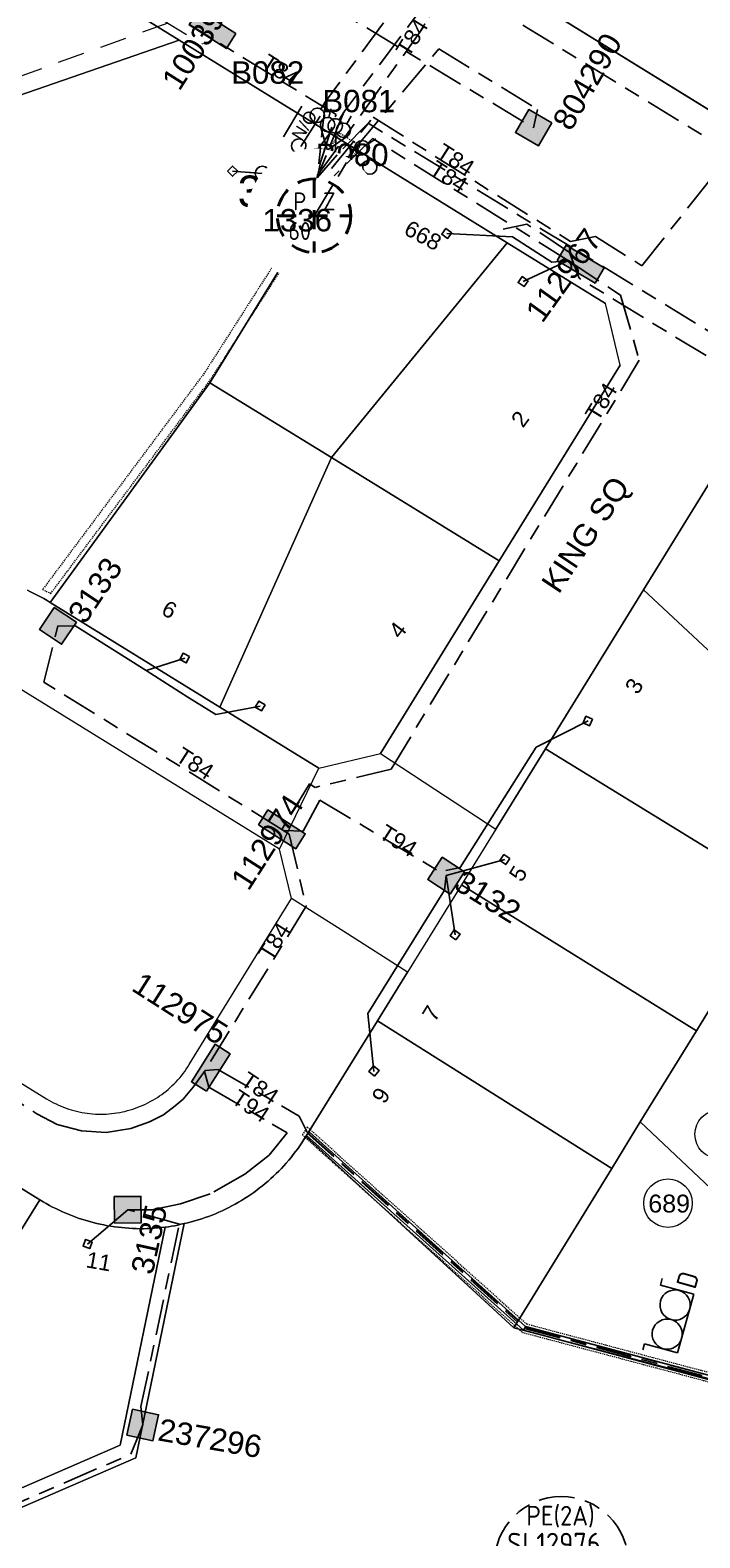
# Model space of a CAD drawing. Header units: metres. Extents: x 298351 to 299301, y 6265099 to 6266102.
# Drawn here: x 298603.5 to 298678.4, y 6265547.7 to 6265716.1 of the extents above; entities that cross this region are included whole.
import ezdxf
from ezdxf.enums import TextEntityAlignment as Align

# ---------------------------------------------------------------- set-up
doc = ezdxf.new("R2010")
doc.units = ezdxf.units.M
for name, pattern in [('Cable Exist UG', [8.2, 4, -1.2, 1.8, -1.2]), ('Dash', [5, 3, -2]), ('HIDDEN', [0.375, 0.25, -0.125]), ('HIDDEN2', [0.1875, 0.125, -0.0625]), ('IECLCHAINA', [8.2, 4, -1.2, 1.8, -1.2])]:
    doc.linetypes.add(name, pattern=pattern)
doc.layers.get('0').update_dxf_attribs({"color": 6})
for name, color, linetype, lineweight in [('Cadastre Developer_SP_EXT', 9, 'Continuous', 5), ('Cadastre Land Parcels_SP_EXT', 9, 'Continuous', 5), ('Cadastre Other Property_SP_EXT', 9, 'HIDDEN', 5), ('Cadastre Roads_SP_EXT', 9, 'Continuous', 5)]:
    doc.layers.add(name, color=color, linetype=linetype, lineweight=lineweight)
for name, color, linetype in [('Equip_HV_EXT', 7, 'Continuous'), ('Equip_LV_EXT', 7, 'Continuous'), ('Equip_SL_EXT', 7, 'Continuous'), ('Mains_HV_EXT', 7, 'Continuous'), ('Mains_LV_EXT', 7, 'Continuous'), ('Mains_LV_SL_EXT', 7, 'Continuous'), ('Mains_SL_EXT', 7, 'Continuous'), ('Notes_LV_MISC', 7, 'Continuous'), ('NOTES_SL_EXT', 7, 'Continuous'), ('Notes_SL_MISC', 7, 'Continuous'), ('Notes_SP_EXT', 7, 'Continuous'), ('Notes_SP_MISC', 7, 'Continuous'), ('Services_SP_EXT', 7, 'Continuous'), ('Sub_SP_EXT', 7, 'Continuous'), ('SupportsUG_SP_LV_EXT', 7, 'Continuous'), ('SupportsUG_SP_LV_SL_EXT', 7, 'Continuous'), ('UG_Details_SP_MISC', 7, 'Continuous')]:
    doc.layers.add(name, color=color, linetype=linetype)
doc.layers.add('Features_HIDE', color=1, linetype='Continuous', plot=False)
doc.layers.get('0').freeze()
doc.layers.get('Features_HIDE').off()
doc.styles.add('COLUMN_LABEL', font='arial.ttf')
doc.styles.add('iecARIAL', font='arial.ttf', dxfattribs={"height": 2})
doc.styles.add('iecISOCP', font='isocp.shx')
doc.styles.add('iecRoadName', font='arial.ttf', dxfattribs={"height": 3.5})
doc.styles.add('IESYMBOL1', font='isocp.shx')
doc.styles.add('POLE_LABEL', font='arial.ttf')
doc.styles.add('SLCP_LABEL', font='arial.ttf', dxfattribs={"height": 3.5})
doc.styles.get("Standard").update_dxf_attribs({"font": 'arial.ttf'})
doc.styles.add('SWITCH_LABEL', font='arial.ttf', dxfattribs={"height": 2.5})

# ---------------------------------------------------------------- blocks, each defined once
blk = doc.blocks.new('SUB_PADMOUNT_EXT')
for points in [[(0, 0), (-3.84, 1.92), (-3.84, -1.92)], [(0, 0), (3.84, 1.92), (3.84, -1.92)]]:
    blk.add_hatch(color=256).paths.add_polyline_path(points)
for p, q in [((3.84, 1.92), (-3.84, -1.92)), ((-3.84, 1.92), (3.84, -1.92))]:
    blk.add_line(p, q)
blk.add_lwpolyline([(-3.84, -1.92), (3.84, -1.92), (3.84, 1.92), (-3.84, 1.92)], close=True)
for tag, height, flags, p in [('ASSET_NUM', 3.5, 8, (2, 2)), ('STREET_CODE', 0.2, 9, (1.5, 0)), ('CONSTRUCTED_VOLTAGE', 0.2, 9, (1.5, -0.2)), ('OPERATING_VOLTAGE', 0.2, 9, (1.5, -0.6)), ('ORIENTATION', 0.2, 9, (1.5, -0.8)), ('OWNED_BY', 0.2, 9, (1.5, -1)), ('OPERATED_BY', 0.2, 9, (1.5, -1.2)), ('SECONDARY_VOLTAGE', 0.2, 9, (1.5, -1.6)), ('NO_PHASES', 0.2, 9, (1.5, -0.4)), ('MAINTAINED_BY', 0.2, 9, (1.5, -1.4)), ('STATE', 0.2, 9, (1.5, -1.8)), ('SUBSTATION_TYPE', 0.2, 9, (1.5, -2.2)), ('STREETNAME', 0.2, 9, (1.5, -3)), ('SUBURB', 0.2, 9, (1.5, -3.2)), ('PARENT', 0.2, 9, (1.5, -2)), ('USAGE', 0.2, 9, (1.5, -2.4)), ('LEGEND', 0.2, 9, (1.5, -2.6)), ('LOCATION', 0.2, 9, (1.5, -2.8)), ('NOTES', 0.2, 9, (1.5, -3.4)), ('Z', 0.2, 1, (1.5, -3.6))]:
    blk.add_attdef(tag, text='', height=height, dxfattribs=dict(flags=flags)).set_placement(p, align=Align.MIDDLE_LEFT)
blk = doc.blocks.new('COLUMN_EXT')
blk.add_hatch(color=256).paths.add_polyline_path([(-1.49, 1.48), (-1.49, -1.49), (1.48, -1.49), (1.48, 1.48)])
blk.add_lwpolyline([(-1.49, -1.49), (1.48, -1.49), (1.48, 1.48), (-1.49, 1.48)], close=True)
for tag, height, style, flags, p in [('ASSET_NUM', 2.5, 'COLUMN_LABEL', 8, (2, 2)), ('STRUCTURE_PLANT_NUMBER', 0.2, 'POLE_LABEL', 9, (1.81, 0.03)), ('STREET_CODE', 0.2, 'COLUMN_LABEL', 9, (1.81, -0.2))]:
    blk.add_attdef(tag, text='', height=height, dxfattribs=dict(style=style, flags=flags)).set_placement(p, align=Align.MIDDLE_LEFT)
at = {"flags": 9}
for tag, p in [('COLUMN_TYPE', (1.81, -0.4)), ('OWNED_BY', (1.81, -0.6)), ('STATE', (1.81, -0.8)), ('USAGE', (1.81, -1)), ('STREETNAME', (1.81, -1.6)), ('LEGEND', (1.81, -1.2)), ('LOCATION', (1.81, -1.4)), ('SUBURB', (1.81, -1.8)), ('NOTES', (1.81, -2))]:
    blk.add_attdef(tag, text='', height=0.2, dxfattribs=at).set_placement(p, align=Align.MIDDLE_LEFT)
at = {"flags": 1}
blk.add_attdef('Z', (1.81, -2.35), '', height=0.2, dxfattribs=at)
blk = doc.blocks.new('PILLAR_EXT')
blk.add_hatch(color=256).paths.add_polyline_path([(-2.475, 0.99), (-2.475, -0.99), (2.475, -0.99), (2.475, 0.99)])
blk.add_lwpolyline([(-2.475, -0.99), (2.475, -0.99), (2.475, 0.99), (-2.475, 0.99)], close=True)
at = {"style": 'iecARIAL', "flags": 8}
blk.add_attdef('ASSET_NUM', (1.5, 3.5), '', height=2.5, dxfattribs=at)
for tag, p, flags in [('OWNED_BY', (0, -0.2), 9), ('STATE', (0, -0.4), 9), ('SUPPORT_TYPE', (0, -0.6), 9), ('STREETNAME', (0, -1.8), 9), ('USAGE', (0, -0.8), 9), ('LEGEND', (0, -1), 9), ('LOCATION', (0, -1.2), 9), ('NOTES', (0, -1.4), 9), ('PARENT', (0, -1.6), 9), ('SUBURB', (0, -2), 1)]:
    blk.add_attdef(tag, p, '', height=0.2, dxfattribs=dict(flags=flags))
blk = doc.blocks.new('CCP_EXT')
at = {"flags": 9}
for tag, p in [('LIFE_SUPPORT', (0, -1.6)), ('STATE', (0, -1.8)), ('NOTES', (0, -2))]:
    blk.add_attdef(tag, text='', height=0.2, dxfattribs=at).set_placement(p, align=Align.MIDDLE_LEFT)
blk.add_wipeout([(0, 0.57), (0.57, 0), (0, -0.57), (-0.57, 0)])
blk.add_lwpolyline([(-0.57, 0), (0, 0.57), (0.57, 0), (0, -0.57), (-0.57, 0)])
at = {"flags": 1}
blk.add_attdef('Z', (0, 0), '', height=0.2, dxfattribs=at)
at = {"flags": 9}
for tag, p in [('CCP_TYPE', (0, 0)), ('CONSTRUCTED_VOLTAGE', (0, -0.2)), ('OPERATING_VOLTAGE', (0, -0.6)), ('ORIENTATION', (0, -0.8)), ('OWNED_BY', (0, -1)), ('NO_PHASES', (0, -0.4)), ('USAGE', (0, -1.2)), ('LEGEND', (0, -1.4))]:
    blk.add_attdef(tag, text='', height=0.2, dxfattribs=at).set_placement(p, align=Align.MIDDLE_LEFT)
blk = doc.blocks.new('LV_UG_DFUSE_CLOSED_EXT')
for points in [[(1, 0), (0, 0)], [(5.04, 0.73), (2.16, -0.72)], [(5.05, -0.71), (2.16, 0.72)], [(6.2, 0.01), (7.2, 0.01)]]:
    blk.add_lwpolyline(points)
for centre in [(1.8, 0), (5.4, 0.01)]:
    blk.add_circle(centre, 0.8)
at = {"flags": 9}
for tag, p in [('ACTUAL_STATUS', (0, 0)), ('CONSTRUCTED_VOLTAGE', (0, -0.2)), ('OPERATING_VOLTAGE', (0, -0.6)), ('ORIENTATION', (0, -0.8)), ('STATE', (0, -1)), ('SWITCH_TYPE', (0, -1.2)), ('NO_PHASES', (0, -0.4)), ('USAGE', (0, -1.4)), ('NOTES', (0, -1.6))]:
    blk.add_attdef(tag, text='', height=0.2, dxfattribs=at).set_placement(p, align=Align.MIDDLE_LEFT)
at = {"flags": 1}
blk.add_attdef('Z', (0, 0), '', height=0.2, dxfattribs=at)
blk = doc.blocks.new('SWG_HOLEC_SU_EXT')
blk.add_line((1.8, -2), (5.8, -2))
for points in [[(1, 0), (0, 0)], [(6.6, 0), (7.6, 0)]]:
    blk.add_lwpolyline(points)
for points in [[(1.8, -0.8, 1), (1.8, 0.8, 1)], [(5.8, -0.8, 1), (5.8, 0.8, 1)]]:
    blk.add_lwpolyline(points, format="xyb", close=True)
at = {"style": 'SWITCH_LABEL', "flags": 8}
blk.add_attdef('ASSET_NUM', text='', height=2.5, rotation=179.9544, dxfattribs=at).set_placement((-2.4, 0), align=Align.MIDDLE_LEFT)
at = {"flags": 1}
blk.add_attdef('Z', (0, 0), '', height=0.2, dxfattribs=at)
at = {"flags": 9}
for tag, p in [('ACTUAL_STATUS', (0, -0.4)), ('CONSTRUCTED_VOLTAGE', (0, -0.6)), ('OPERATING_VOLTAGE', (0, -1)), ('ORIENTATION', (0, -1.2)), ('OWNED_BY', (0, -1.4)), ('NO_PHASES', (0, -0.8)), ('PARENT', (0, -1.6)), ('STATE', (0, -1.8)), ('SWITCH_TYPE', (0, -2)), ('STREETNAME', (0, -2.6)), ('SUBURB', (0, -2.8)), ('USAGE', (0, -2.2)), ('LOCATION', (0, -2.4)), ('NOTES', (0, -3))]:
    blk.add_attdef(tag, text='', height=0.2, dxfattribs=at).set_placement(p, align=Align.MIDDLE_LEFT)
at = {"style": 'SWITCH_LABEL', "flags": 9}
blk.add_attdef('STREET_CODE', text='', height=0.2, dxfattribs=at).set_placement((0, -0.2), align=Align.MIDDLE_LEFT)
blk = doc.blocks.new('SWG_HOLEC_SU_NO_EXT')
blk.add_line((1.8, -2), (5.8, -2))
for points in [[(1, 0), (0, 0)], [(6.6, 0), (7.6, 0)]]:
    blk.add_lwpolyline(points)
for points in [[(1.8, -0.8, 1), (1.8, 0.8, 1)], [(5.8, -0.8, 1), (5.8, 0.8, 1)]]:
    blk.add_lwpolyline(points, format="xyb", close=True)
at = {"insert": (5.31, -3.64), "char_height": 1.4, "width": 3.8863, "attachment_point": 1, "rotation": 180}
blk.add_mtext('{\\fArial|b0|i0|c0|p34;N/O}', dxfattribs=at)
at = {"style": 'SWITCH_LABEL', "flags": 8}
blk.add_attdef('ASSET_NUM', text='', height=2.5, rotation=179.9544, dxfattribs=at).set_placement((-2.4, 0), align=Align.MIDDLE_LEFT)
at = {"flags": 1}
blk.add_attdef('Z', (0, 0), '', height=0.2, dxfattribs=at)
at = {"flags": 9}
for tag, p in [('ACTUAL_STATUS', (0, -0.4)), ('CONSTRUCTED_VOLTAGE', (0, -0.6)), ('OPERATING_VOLTAGE', (0, -1)), ('ORIENTATION', (0, -1.2)), ('OWNED_BY', (0, -1.4)), ('NO_PHASES', (0, -0.8)), ('PARENT', (0, -1.6)), ('STATE', (0, -1.8)), ('SWITCH_TYPE', (0, -2)), ('STREETNAME', (0, -2.6)), ('SUBURB', (0, -2.8)), ('USAGE', (0, -2.2)), ('LOCATION', (0, -2.4)), ('NOTES', (0, -3))]:
    blk.add_attdef(tag, text='', height=0.2, dxfattribs=at).set_placement(p, align=Align.MIDDLE_LEFT)
at = {"style": 'SWITCH_LABEL', "flags": 9}
blk.add_attdef('STREET_CODE', text='', height=0.2, dxfattribs=at).set_placement((0, -0.2), align=Align.MIDDLE_LEFT)
blk = doc.blocks.new('SLCP_ZELL_EXT')
blk.add_wipeout([(-0.24, 7.5), (-0.71, 7.47), (-1.17, 7.41), (-1.64, 7.32), (-2.09, 7.21), (-2.54, 7.06), (-2.98, 6.89), (-3.41, 6.69), (-3.82, 6.46), (-4.22, 6.21), (-4.6, 5.93), (-4.96, 5.63), (-5.31, 5.31), (-5.63, 4.96), (-5.93, 4.6), (-6.21, 4.22), (-6.46, 3.82), (-6.69, 3.41), (-6.89, 2.98), (-7.06, 2.54), (-7.21, 2.09), (-7.32, 1.64), (-7.41, 1.17), (-7.47, 0.71), (-7.5, 0.24), (-7.5, -0.24), (-7.47, -0.71), (-7.41, -1.17), (-7.32, -1.64), (-7.21, -2.09), (-7.06, -2.54), (-6.89, -2.98), (-6.69, -3.41), (-6.46, -3.82), (-6.21, -4.22), (-5.93, -4.6), (-5.63, -4.96), (-5.31, -5.31), (-4.96, -5.63), (-4.6, -5.93), (-4.22, -6.21), (-3.82, -6.46), (-3.41, -6.69), (-2.98, -6.89), (-2.54, -7.06), (-2.09, -7.21), (-1.64, -7.32), (-1.17, -7.41), (-0.71, -7.47), (-0.24, -7.5), (0.24, -7.5), (0.71, -7.47), (1.17, -7.41), (1.64, -7.32), (2.09, -7.21), (2.54, -7.06), (2.98, -6.89), (3.41, -6.69), (3.82, -6.46), (4.22, -6.21), (4.6, -5.93), (4.96, -5.63), (5.31, -5.31), (5.63, -4.96), (5.93, -4.6), (6.21, -4.22), (6.46, -3.82), (6.69, -3.41), (6.89, -2.98), (7.06, -2.54), (7.21, -2.09), (7.32, -1.64), (7.41, -1.17), (7.47, -0.71), (7.5, -0.24), (7.5, 0.24), (7.47, 0.71), (7.41, 1.17), (7.32, 1.64), (7.21, 2.09), (7.06, 2.54), (6.89, 2.98), (6.69, 3.41), (6.46, 3.82), (6.21, 4.22), (5.93, 4.6), (5.63, 4.96), (5.31, 5.31), (4.96, 5.63), (4.6, 5.93), (4.22, 6.21), (3.82, 6.46), (3.41, 6.69), (2.98, 6.89), (2.54, 7.06), (2.09, 7.21), (1.64, 7.32), (1.17, 7.41), (0.71, 7.47), (0.24, 7.5)])
at = {"linetype": 'Dash', "lineweight": 40, "ltscale": 0.7}
for p, q in [((0, 4.11), (0, -4.11)), ((-4.11, 0), (4.11, 0))]:
    blk.add_line(p, q, dxfattribs=at)
blk.add_circle((0, 0), 4.11, dxfattribs=at)
at = {"lineweight": 40, "style": 'IESYMBOL1'}
for s, p in [('P', (-1.6, 0)), ('Z', (1.7, 0)), ('60', (-1.61, -3.31))]:
    blk.add_text(s, height=2, dxfattribs=at).set_placement(p, align=Align.BOTTOM_CENTER)
at = {"style": 'SLCP_LABEL'}
for tag, height, flags, p in [('ASSET_NUM', 2.5, 8, (2, 2)), ('STREET_CODE', 0.2, 9, (0, -0.2))]:
    blk.add_attdef(tag, text='', height=height, dxfattribs=dict(at, flags=flags)).set_placement(p, align=Align.MIDDLE_LEFT)
at = {"flags": 1}
blk.add_attdef('Z', (0, 0), '', height=0.2, dxfattribs=at)
at = {"flags": 9}
for tag, p in [('CONSTRUCTED_VOLTAGE', (0, -0.4)), ('CONTROL_TYPE', (0, -0.6)), ('OPERATING_VOLTAGE', (0, -1)), ('ORIENTATION', (0, -1.2)), ('OWNED_BY', (0, -1.4)), ('NO_PHASES', (0, -0.8)), ('USAGE', (0, -1.6)), ('STATE', (0, -2)), ('LOCATION', (0, -1.8)), ('NOTES', (0, -2.2))]:
    blk.add_attdef(tag, text='', height=0.2, dxfattribs=at).set_placement(p, align=Align.MIDDLE_LEFT)
blk = doc.blocks.new('d02')
at = {"layer": 'Notes_SP_EXT', "color": 1}
for p, q in [((298670.67, 6265560.78), (298671.36, 6265560.78)), ((298671.36, 6265560.78), (298671.36, 6265556.93)), ((298678.17, 6265556.94), (298678.17, 6265560.79)), ((298678.17, 6265560.79), (298678.92, 6265560.79)), ((298671.36, 6265556.93), (298678.17, 6265556.94))]:
    blk.add_line(p, q, dxfattribs=at)
for points in [[(298671.39, 6265558.62, 1), (298674.76, 6265558.62, 1)], [(298674.76, 6265558.62, 1), (298678.14, 6265558.62, 1)]]:
    blk.add_lwpolyline(points, format="xyb", close=True, dxfattribs=at)
at = {"layer": 'Notes_SP_MISC', "linetype": 'Continuous', "insert": (298679.53, 6265558.01), "char_height": 2.25, "width": 2.9056, "attachment_point": 5, "rotation": 359.5743, "style": 'iecISOCP'}
blk.add_mtext('D', dxfattribs=at)

msp = doc.modelspace()

# ---------------------------------------------------------------- linework, layer by layer
at = {"layer": 'Cadastre Developer_SP_EXT', "linetype": 'Dash'}
for points in [[(298558.4, 6265753.21), (298622.78, 6265714.57)], [(298618.91, 6265716.9), (298572.54, 6265700.19), (298592.76, 6265732.67)]]:
    msp.add_lwpolyline(points, dxfattribs=at)
at = {"layer": 'Cadastre Land Parcels_SP_EXT', "linetype": 'Continuous'}
for points in [[(298707.4, 6265740.85), (298665.49, 6265766.77), (298682.39, 6265794), (298685.98, 6265795.69), (298685.28, 6265796.98), (298684.66, 6265798.31), (298684.11, 6265799.68), (298683.64, 6265801.06), (298683.24, 6265802.48), (298682.93, 6265803.91), (298682.69, 6265805.36), (298664.36, 6265806.89), (298645.94, 6265819.84), (298644.22, 6265820.97), (298639.47, 6265814.24), (298625.97, 6265795.13), (298623.77, 6265792.05), (298594.69, 6265782.01), (298571.29, 6265773.92), (298633.08, 6265735.8), (298684.65, 6265703.98), (298707.4, 6265740.85)], [(298620.2, 6265715.01), (298558.44, 6265753.13), (298561.46, 6265730.41), (298564.2, 6265709.85), (298565.69, 6265698.69), (298567.35, 6265697.63), (298568.23, 6265697.07), (298620.2, 6265715.01)], [(298656.86, 6265692.36), (298639.76, 6265702.92), (298623.6, 6265676.74), (298637.21, 6265668.37), (298656.86, 6265692.36)], [(298669.47, 6265678.7), (298667.84, 6265685.58), (298656.86, 6265692.36), (298637.21, 6265668.37), (298655.97, 6265656.83), (298669.47, 6265678.7)], [(298637.21, 6265668.37), (298623.6, 6265676.74), (298605.77, 6265652.2), (298624.74, 6265640.5), (298637.21, 6265668.37)], [(298700.62, 6265665.37), (298688.62, 6265672.78), (298683.12, 6265671.47), (298672.09, 6265653.6), (298691.42, 6265635.58), (298700.62, 6265665.37)], [(298642.68, 6265635.31), (298655.97, 6265656.83), (298637.21, 6265668.37), (298624.74, 6265640.5), (298635.8, 6265633.68), (298642.68, 6265635.31)], [(298695.1, 6265632.22), (298691.42, 6265635.58), (298672.09, 6265653.6), (298661.12, 6265635.84), (298687.39, 6265619.71), (298695.1, 6265632.22)], [(298687.39, 6265619.71), (298661.12, 6265635.84), (298655.58, 6265626.88), (298651.73, 6265620.66), (298678.03, 6265604.35), (298687.39, 6265619.71)], [(298671.73, 6265594.16), (298678.03, 6265604.35), (298651.73, 6265620.66), (298645.7, 6265610.89), (298642.35, 6265605.47), (298668.56, 6265588.95), (298671.73, 6265594.16)], [(298668.56, 6265588.95), (298642.35, 6265605.47), (298634.35, 6265592.53), (298657.59, 6265571.17), (298668.56, 6265588.95)], [(298604.63, 6265585.45), (298582.25, 6265599.26), (298565.95, 6265572.89), (298588.25, 6265559.14), (298604.63, 6265585.45)], [(298688.49, 6265563.52), (298688.65, 6265563.89), (298688.81, 6265564.25), (298688.98, 6265564.62), (298689.15, 6265564.98), (298689.33, 6265565.33), (298689.52, 6265565.69), (298689.72, 6265566.04), (298689.92, 6265566.39), (298690.12, 6265566.73), (298693.7, 6265572.51), (298693.88, 6265572.8), (298694.06, 6265573.08), (298671.73, 6265594.16), (298668.56, 6265588.95), (298657.59, 6265571.17), (298688.35, 6265563.14), (298688.49, 6265563.52)], [(298588.25, 6265559.14), (298565.95, 6265572.89), (298546.72, 6265584.75), (298541.58, 6265588.05), (298545.37, 6265583.25), (298599.59, 6265549.82), (298615.34, 6265556.65), (298620.74, 6265582.8), (298620.39, 6265582.72), (298620.04, 6265582.64), (298619.69, 6265582.57), (298619.33, 6265582.51), (298618.98, 6265582.45), (298618.62, 6265582.4), (298613.59, 6265558.04), (298599.74, 6265552.05), (298588.25, 6265559.14)]]:
    msp.add_lwpolyline(points, close=True, dxfattribs=at)
for points in [[(298603.22, 6265653.55), (298603.59, 6265653.38), (298603.96, 6265653.2), (298604.33, 6265653.01), (298604.7, 6265652.82), (298605.06, 6265652.62), (298605.42, 6265652.42), (298605.77, 6265652.2), (298623.6, 6265676.74), (298639.76, 6265702.92), (298639.76, 6265702.92), (298620.2, 6265715.01), (298568.23, 6265697.07)], [(298580.94, 6265611.82), (298605.37, 6265596.75), (298605.63, 6265596.59), (298605.89, 6265596.44), (298606.16, 6265596.3), (298606.43, 6265596.17), (298606.71, 6265596.04), (298606.99, 6265595.92), (298607.27, 6265595.8), (298607.55, 6265595.7), (298607.84, 6265595.6), (298608.13, 6265595.51), (298608.42, 6265595.43), (298608.72, 6265595.35), (298609.01, 6265595.28), (298609.31, 6265595.23), (298609.61, 6265595.17), (298609.91, 6265595.13), (298610.21, 6265595.09), (298610.52, 6265595.06), (298610.82, 6265595.04), (298611.12, 6265595.03), (298611.43, 6265595.03), (298611.73, 6265595.03), (298612.03, 6265595.04), (298612.03, 6265595.04), (298612.34, 6265595.06), (298612.64, 6265595.09), (298612.94, 6265595.12), (298613.24, 6265595.17), (298613.54, 6265595.22), (298613.84, 6265595.28), (298614.13, 6265595.34), (298614.43, 6265595.42), (298614.72, 6265595.5), (298615.01, 6265595.59), (298615.3, 6265595.69), (298615.58, 6265595.79), (298615.87, 6265595.91), (298616.15, 6265596.03), (298616.42, 6265596.15), (298616.69, 6265596.29), (298616.96, 6265596.43), (298617.23, 6265596.58), (298617.49, 6265596.73), (298617.75, 6265596.89), (298618, 6265597.06), (298618.25, 6265597.24), (298618.49, 6265597.42), (298618.73, 6265597.61), (298618.96, 6265597.8), (298619.19, 6265598), (298619.41, 6265598.21), (298619.63, 6265598.42), (298619.84, 6265598.64), (298620.05, 6265598.86), (298620.25, 6265599.09), (298620.44, 6265599.32), (298620.63, 6265599.56), (298620.81, 6265599.8), (298620.99, 6265600.05), (298621.16, 6265600.3), (298621.32, 6265600.56), (298632.73, 6265619.13), (298631.42, 6265624.63), (298600.52, 6265643.69)], [(298687.39, 6265619.71), (298678.03, 6265604.35), (298671.73, 6265594.16), (298694.06, 6265573.08)], [(298688.35, 6265563.14), (298657.59, 6265571.17), (298634.35, 6265592.53), (298634.13, 6265592.18), (298633.91, 6265591.84), (298633.68, 6265591.5), (298633.44, 6265591.17), (298633.2, 6265590.84), (298632.95, 6265590.51), (298632.69, 6265590.2), (298632.43, 6265589.88), (298632.16, 6265589.57), (298631.89, 6265589.27), (298631.61, 6265588.97), (298631.33, 6265588.67), (298631.03, 6265588.39), (298630.74, 6265588.1), (298630.44, 6265587.83), (298630.13, 6265587.56), (298629.82, 6265587.29), (298629.5, 6265587.03), (298629.18, 6265586.78), (298628.86, 6265586.53), (298628.53, 6265586.29), (298628.19, 6265586.05), (298627.85, 6265585.83), (298627.51, 6265585.6), (298627.16, 6265585.39), (298626.81, 6265585.18), (298626.45, 6265584.98), (298626.09, 6265584.78), (298625.73, 6265584.6), (298625.36, 6265584.41), (298624.99, 6265584.24), (298624.62, 6265584.07), (298624.24, 6265583.91), (298623.86, 6265583.76), (298623.48, 6265583.61), (298623.1, 6265583.47), (298622.71, 6265583.34), (298622.32, 6265583.22), (298621.93, 6265583.1), (298621.53, 6265582.99), (298621.14, 6265582.89), (298620.74, 6265582.8), (298615.34, 6265556.65), (298599.59, 6265549.82)], [(298599.74, 6265552.05), (298613.59, 6265558.04), (298618.62, 6265582.4), (298618.22, 6265582.35), (298617.81, 6265582.31), (298617.41, 6265582.28), (298617.01, 6265582.26), (298616.6, 6265582.24), (298616.2, 6265582.23), (298616.2, 6265582.23), (298615.79, 6265582.23), (298615.38, 6265582.24), (298614.98, 6265582.26), (298614.57, 6265582.28), (298614.17, 6265582.31), (298613.77, 6265582.35), (298613.36, 6265582.39), (298612.96, 6265582.44), (298612.56, 6265582.5), (298612.16, 6265582.57), (298611.76, 6265582.65), (298611.37, 6265582.73), (298610.97, 6265582.82), (298610.58, 6265582.92), (298610.19, 6265583.02), (298609.8, 6265583.13), (298609.41, 6265583.25), (298609.02, 6265583.38), (298608.64, 6265583.51), (298608.26, 6265583.66), (298607.88, 6265583.81), (298607.51, 6265583.96), (298607.14, 6265584.12), (298606.77, 6265584.29), (298606.4, 6265584.47), (298606.04, 6265584.65), (298605.68, 6265584.84), (298605.33, 6265585.04), (298604.98, 6265585.24), (298604.63, 6265585.45), (298588.25, 6265559.14)]]:
    msp.add_lwpolyline(points, dxfattribs=at)
at = {"layer": 'Cadastre Land Parcels_SP_EXT'}
for centre in [(298680.54, 6265592.78), (298674.83, 6265585.08)]:
    msp.add_circle(centre, 2.71, dxfattribs=at)
at = {"layer": 'Cadastre Other Property_SP_EXT', "linetype": 'HIDDEN2'}
msp.add_lwpolyline([(298688.18, 6265562.8), (298688.56, 6265563.72), (298659.04, 6265571.56), (298634.51, 6265593.58), (298633.96, 6265592.71), (298658.55, 6265570.65), (298688.18, 6265562.8)], close=True, dxfattribs=at)
at = {"layer": 'Cadastre Roads_SP_EXT', "linetype": 'Continuous'}
msp.add_lwpolyline([(298684.61, 6265704.01), (298633.08, 6265735.8), (298571.29, 6265773.92)], dxfattribs=at)
at = {"layer": 'Mains_HV_EXT', "linetype": 'Cable Exist UG'}
msp.add_lwpolyline([(298622.23, 6265739.3), (298647.87, 6265723.54), (298636.56, 6265708.14)], dxfattribs=at)
at = {"layer": 'Mains_LV_EXT', "linetype": 'Cable Exist UG'}
for points in [[(298631.91, 6265626.7), (298634.06, 6265626.64), (298635.92, 6265630.12), (298650.03, 6265621.67)], [(298631.67, 6265626.84), (298632.47, 6265626.31), (298634.4, 6265618.25), (298623.04, 6265599.86)], [(298569.02, 6265615.13), (298574.81, 6265616.83), (298575.41, 6265615.56), (298576.38, 6265614.03), (298577.58, 6265612.54), (298578.6, 6265611.51), (298590.11, 6265604.33), (298604.27, 6265595.07), (298606.56, 6265593.89), (298609.27, 6265593.15), (298612.03, 6265592.99), (298614.79, 6265593.42), (298616.89, 6265594.17), (298618.42, 6265594.97), (298619.76, 6265595.94), (298620.62, 6265596.71), (298621.75, 6265598.03), (298623.08, 6265599.92)], [(298623.01, 6265599.81), (298623.52, 6265598.05), (298632.25, 6265592.94), (298630.26, 6265590.44), (298627.53, 6265588.33), (298623.65, 6265586.11), (298620.33, 6265585), (298617.12, 6265584.34), (298614.44, 6265584.35)]]:
    msp.add_lwpolyline(points, dxfattribs=at)
at = {"layer": 'Mains_LV_SL_EXT', "linetype": 'Cable Exist UG'}
for points in [[(298616.12, 6265560.31), (298615.92, 6265562.36), (298620.21, 6265582.74), (298614.44, 6265584.35)], [(298597.1, 6265551.55), (298599.75, 6265550.56), (298614.8, 6265557.05), (298616.12, 6265560.31)]]:
    msp.add_lwpolyline(points, dxfattribs=at)
at = {"layer": 'Mains_SL_EXT', "linetype": 'Cable Exist UG'}
msp.add_lwpolyline([(298613.01, 6265733.19), (298659.8, 6265705.22)], dxfattribs=at)
at = {"layer": 'Notes_SL_MISC', "color": 7, "linetype": 'IECLCHAINA'}
msp.add_circle((298662.92, 6265544.81), 7.5, dxfattribs=at)
at = {"layer": 'UG_Details_SP_MISC'}
for p, q in [((298634.72, 6265593.04), (298634.56, 6265592.86)), ((298658.91, 6265571.32), (298634.72, 6265593.04)), ((298634.4, 6265592.69), (298634.56, 6265592.86)), ((298658.67, 6265570.89), (298634.4, 6265592.69)), ((298658.67, 6265570.89), (298658.79, 6265571.1)), ((298658.91, 6265571.32), (298658.79, 6265571.1)), ((298688.5, 6265563.45), (298658.91, 6265571.32)), ((298688.38, 6265562.99), (298658.67, 6265570.89))]:
    msp.add_line(p, q, dxfattribs=at)
at = {"layer": 'UG_Details_SP_MISC', "color": 7, "linetype": 'Cable Exist UG', "flags": 128}
msp.add_lwpolyline([(298634.49, 6265592.92), (298658.79, 6265571.1), (298688.44, 6265563.22)], dxfattribs=at)

# ---------------------------------------------------------------- block references
at = {"layer": 'Equip_HV_EXT'}
ref = msp.add_blockref('SWG_HOLEC_SU_NO_EXT', (298638.59, 6265706.95), dxfattribs=dict(at, rotation=237.7348080407528))
ref.add_attrib('ASSET_NUM', 'B081', dxfattribs={"layer": '0', "height": 2.5, "style": 'SWITCH_LABEL'}).set_placement((298636.19, 6265708.2), align=Align.MIDDLE_LEFT)
ref = msp.add_blockref('SWG_HOLEC_SU_EXT', (298637.84, 6265702.2), dxfattribs=dict(at, rotation=225.2459033473519))
ref.add_attrib('ASSET_NUM', 'B080', dxfattribs={"layer": '0', "height": 2.5, "style": 'SWITCH_LABEL'}).set_placement((298635.44, 6265703.45), align=Align.TOP_LEFT)
at = {"layer": 'Equip_LV_EXT'}
for p, rotation in [((298635.75, 6265700.27), 78.8950180421398), ((298635.95, 6265700.2), 61.18791218981527), ((298636.14, 6265700.03), 33.20910343362223), ((298634.87, 6265699.69), 175.4277751685402), ((298636.24, 6265699.61), 12.87906150103604), ((298635.48, 6265698.93), 261.8295014739479)]:
    msp.add_blockref('LV_UG_DFUSE_CLOSED_EXT', p, dxfattribs=dict(at, rotation=rotation))
at = {"layer": 'Features_HIDE', "color": 7, "linetype": 'Cable Exist UG', "rotation": 74.61248837572892}
msp.add_blockref('d02', (6260381.82, 4315063.08), dxfattribs=at)
at = {"layer": 'Sub_SP_EXT'}
ref = msp.add_blockref('SUB_PADMOUNT_EXT', (298635.61, 6265699.63), dxfattribs=at)
ref.add_attrib('ASSET_NUM', '3105', dxfattribs={"layer": '0', "height": 3.5}).set_placement((298637.61, 6265699.88), align=Align.TOP_RIGHT)
at = {"layer": 'SupportsUG_SP_LV_EXT'}
ref = msp.add_blockref('PILLAR_EXT', (298623.91, 6265716.22), dxfattribs=dict(at, rotation=147.5623526732986))
ref.add_attrib('ASSET_NUM', '100398', dxfattribs={"layer": '0', "height": 2.5, "rotation": 57.5624, "style": 'iecARIAL'}).set_placement((298625.41, 6265719.72), align=Align.MIDDLE_RIGHT)
ref = msp.add_blockref('PILLAR_EXT', (298665.06, 6265689.98), dxfattribs=dict(at, rotation=329.0080652139367))
ref.add_attrib('ASSET_NUM', '112967', dxfattribs={"layer": '0', "height": 2.5, "rotation": 54.3142, "style": 'iecARIAL'}).set_placement((298666.56, 6265693.48), align=Align.MIDDLE_RIGHT)
ref = msp.add_blockref('PILLAR_EXT', (298631.67, 6265626.84), dxfattribs=dict(at, rotation=327.4635425978034))
ref.add_attrib('ASSET_NUM', '112974', dxfattribs={"layer": '0', "height": 2.5, "rotation": 57.3518, "style": 'iecARIAL'}).set_placement((298633.17, 6265630.34), align=Align.MIDDLE_RIGHT)
ref = msp.add_blockref('PILLAR_EXT', (298623.72, 6265600.21), dxfattribs=dict(at, rotation=57.91480299000248))
ref.add_attrib('ASSET_NUM', '112975', dxfattribs={"layer": '0', "height": 2.5, "rotation": 327.4972, "style": 'iecARIAL'}).set_placement((298625.22, 6265603.71), align=Align.MIDDLE_RIGHT)
at = {"layer": 'SupportsUG_SP_LV_SL_EXT'}
ref = msp.add_blockref('COLUMN_EXT', (298659.8, 6265705.22), dxfattribs=dict(at, rotation=149.9314171280078))
ref.add_attrib('ASSET_NUM', '804290', dxfattribs={"layer": '0', "height": 2.5, "rotation": 59.9314, "style": 'COLUMN_LABEL'}).set_placement((298661.8, 6265705.97), align=Align.TOP_LEFT)
ref = msp.add_blockref('COLUMN_EXT', (298606.63, 6265649.58), dxfattribs=dict(at, rotation=146.1769709658608))
ref.add_attrib('ASSET_NUM', '3133', dxfattribs={"layer": '0', "height": 2.5, "rotation": 56.2858, "style": 'COLUMN_LABEL'}).set_placement((298608.63, 6265650.33), align=Align.MIDDLE_LEFT)
ref = msp.add_blockref('COLUMN_EXT', (298650.03, 6265621.67), dxfattribs=dict(at, rotation=56.86888055473562))
ref.add_attrib('ASSET_NUM', '3132', dxfattribs={"layer": '0', "height": 2.5, "rotation": 328.4124, "style": 'COLUMN_LABEL'}).set_placement((298652.03, 6265622.42), align=Align.TOP_LEFT)
ref = msp.add_blockref('COLUMN_EXT', (298614.44, 6265584.35), dxfattribs=dict(at, rotation=0.4446791276943713))
ref.add_attrib('ASSET_NUM', '3135', dxfattribs={"layer": '0', "height": 2.5, "rotation": 77.5715, "style": 'COLUMN_LABEL'}).set_placement((298616.44, 6265585.1), align=Align.TOP_RIGHT)
ref = msp.add_blockref('COLUMN_EXT', (298616.12, 6265560.31), dxfattribs=dict(at, rotation=257.6549227169761))
ref.add_attrib('ASSET_NUM', '237296', dxfattribs={"layer": '0', "height": 2.5, "rotation": 350.1103, "style": 'COLUMN_LABEL'}).set_placement((298618.12, 6265561.06), align=Align.TOP_LEFT)

# ---------------------------------------------------------------- texts
at = {"layer": 'Cadastre Land Parcels_SP_EXT'}
for s, rotation, p in [('668', 331.7503, (298645.17, 6265693.39)), ('2', 53.8974, (298658.61, 6265671.59)), ('6', 331.8214, (298618.06, 6265650.93)), ('4', 52.4314, (298644.9, 6265648.01)), ('3', 58.29, (298671.44, 6265641.79)), ('5', 58.29, (298658.47, 6265620.84)), ('7', 58.29, (298648.77, 6265605.22)), ('9', 58.29, (298643.14, 6265596.06)), ('11', 350.1222, (298609.68, 6265577.93))]:
    msp.add_text(s, height=1.8, rotation=rotation, dxfattribs=at).set_placement(p)
msp.add_text('689', height=2, dxfattribs=at).set_placement((298672.63, 6265584.04))
at = {"layer": 'Cadastre Roads_SP_EXT', "color": 1}
msp.add_text('KING SQ', height=2.5, rotation=56.4028, dxfattribs=at).set_placement((298662.61, 6265653.03))
at = {"layer": 'Mains_LV_EXT'}
for s, rotation, p in [('T84', 58.0565, (298645.84, 6265712.97)), ('T84', 327.5459, (298629.21, 6265712.04)), ('T84', 327.5657, (298648.78, 6265702.05)), ('T84', 327.6228, (298648, 6265700.15)), ('T84', 58.387, (298666.99, 6265672.3)), ('T84', 327.3681, (298619.64, 6265634.61)), ('T94', 327.5957, (298642.37, 6265625.98)), ('T84', 57.9148, (298630.43, 6265612.02)), ('T84', 326.3065, (298626.91, 6265598.37)), ('T94', 326.4155, (298625.89, 6265596.38))]:
    msp.add_text(s, height=1.8, rotation=rotation, dxfattribs=at).set_placement(p)
at = {"layer": 'NOTES_SL_EXT', "insert": (298658.99, 6265551.27), "char_height": 2.2, "width": 5.0547, "attachment_point": 1, "style": 'iecRoadName'}
msp.add_mtext('{\\Fisocp|c0;PE(2A)}', dxfattribs=at)
at = {"layer": 'Notes_SL_MISC', "insert": (298656.85, 6265548.26), "char_height": 2.4, "width": 13.6426, "attachment_point": 1, "style": 'iecRoadName'}
msp.add_mtext('{\\Fisocp|c0;SL12976}', dxfattribs=at)

# ---------------------------------------------------------------- next in the draw order: block references
at = {"layer": 'Services_SP_EXT'}
msp.add_blockref('CCP_EXT', (298626.16, 6265700.36), dxfattribs=at)
for p, rotation in [((298650.1, 6265693.41), 188.6606918983694), ((298658.64, 6265688.03), 190.1489671933905), ((298620.81, 6265645.98), 198.0318199183563), ((298629.24, 6265640.62), 193.9507881483874), ((298665.86, 6265638.95), 201.8186109978887), ((298656.59, 6265623.46), 191.0174772015972), ((298651.03, 6265615.05), 98.52017486996273), ((298641.97, 6265599.85), 96.35397934912115), ((298609.96, 6265580.52), 204.8365869363124)]:
    msp.add_blockref('CCP_EXT', p, dxfattribs=dict(at, rotation=rotation))

# ---------------------------------------------------------------- next in the draw order: linework, layer by layer
at = {"layer": 'Cadastre Other Property_SP_EXT', "linetype": 'HIDDEN2'}
msp.add_lwpolyline([(298640.42, 6265703.16), (298638.11, 6265704.63), (298635.13, 6265700), (298636.61, 6265699.06), (298622.99, 6265677.8), (298604.93, 6265653.64), (298605.84, 6265653.19), (298623.81, 6265677.23), (298640.42, 6265703.16)], close=True, dxfattribs=at)
at = {"layer": 'Cadastre Roads_SP_EXT', "linetype": 'Continuous'}
for points in [[(298558.44, 6265753.13), (298620.2, 6265715.01), (298639.76, 6265702.92), (298656.86, 6265692.36), (298667.84, 6265685.58)], [(298669.47, 6265678.7), (298655.97, 6265656.83), (298642.68, 6265635.31), (298649.95, 6265630.56), (298655.58, 6265626.88), (298661.12, 6265635.84), (298672.09, 6265653.6), (298683.12, 6265671.47), (298683.12, 6265671.47)], [(298582.25, 6265599.26), (298604.63, 6265585.45), (298604.98, 6265585.24), (298605.33, 6265585.04), (298605.68, 6265584.84), (298606.04, 6265584.65), (298606.4, 6265584.47), (298606.77, 6265584.29), (298607.14, 6265584.12), (298607.51, 6265583.96), (298607.88, 6265583.81), (298608.26, 6265583.66), (298608.64, 6265583.51), (298609.02, 6265583.38), (298609.41, 6265583.25), (298609.8, 6265583.13), (298610.19, 6265583.02), (298610.58, 6265582.92), (298610.97, 6265582.82), (298611.37, 6265582.73), (298611.76, 6265582.65), (298612.16, 6265582.57), (298612.56, 6265582.5), (298612.96, 6265582.44), (298613.36, 6265582.39), (298613.77, 6265582.35), (298614.17, 6265582.31), (298614.57, 6265582.28), (298614.98, 6265582.26), (298615.38, 6265582.24), (298615.79, 6265582.23), (298616.2, 6265582.23), (298616.6, 6265582.24), (298617.01, 6265582.26), (298617.01, 6265582.26), (298617.41, 6265582.28), (298617.81, 6265582.31), (298618.22, 6265582.35), (298618.62, 6265582.4), (298618.98, 6265582.45), (298619.33, 6265582.51), (298619.69, 6265582.57), (298620.04, 6265582.64), (298620.39, 6265582.72), (298620.74, 6265582.8), (298621.14, 6265582.89), (298621.53, 6265582.99), (298621.93, 6265583.1), (298622.32, 6265583.22), (298622.71, 6265583.34), (298623.1, 6265583.47), (298623.48, 6265583.61), (298623.86, 6265583.76), (298624.24, 6265583.91), (298624.62, 6265584.07), (298624.99, 6265584.24), (298625.36, 6265584.41), (298625.73, 6265584.6), (298626.09, 6265584.78), (298626.45, 6265584.98), (298626.81, 6265585.18), (298627.16, 6265585.39), (298627.51, 6265585.6), (298627.85, 6265585.83), (298628.19, 6265586.05), (298628.53, 6265586.29), (298628.86, 6265586.53), (298629.18, 6265586.78), (298629.5, 6265587.03), (298629.82, 6265587.29), (298630.13, 6265587.56), (298630.44, 6265587.83), (298630.74, 6265588.1), (298631.03, 6265588.39), (298631.33, 6265588.67), (298631.61, 6265588.97), (298631.89, 6265589.27), (298632.16, 6265589.57), (298632.43, 6265589.88), (298632.69, 6265590.2), (298632.95, 6265590.51), (298633.2, 6265590.84), (298633.44, 6265591.17), (298633.68, 6265591.5), (298633.91, 6265591.84), (298634.13, 6265592.18), (298634.35, 6265592.53), (298642.35, 6265605.47), (298645.7, 6265610.89), (298638.58, 6265615.42), (298632.73, 6265619.13), (298631.42, 6265624.63), (298633.83, 6265629.61), (298635.8, 6265633.68), (298624.74, 6265640.5), (298605.77, 6265652.2), (298605.42, 6265652.42), (298605.06, 6265652.62), (298604.7, 6265652.82), (298604.33, 6265653.01), (298603.96, 6265653.2), (298603.59, 6265653.38), (298603.22, 6265653.55)]]:
    msp.add_lwpolyline(points, dxfattribs=at)
at = {"layer": 'Mains_LV_EXT', "linetype": 'Cable Exist UG'}
for points in [[(298714.09, 6265658.41), (298664.9, 6265688.41), (298663.82, 6265691.29), (298659.05, 6265694.45), (298656.39, 6265693.88)], [(298631.67, 6265626.84), (298605.05, 6265643.29), (298606.63, 6265649.58)]]:
    msp.add_lwpolyline(points, dxfattribs=at)
at = {"layer": 'Notes_LV_MISC', "linetype": 'Cable Exist UG'}
msp.add_lwpolyline([(298623.08, 6265599.92), (298624.5, 6265600.02), (298633.61, 6265594.81), (298634.48, 6265593.02), (298658.92, 6265571.17), (298692.27, 6265562.51), (298697.91, 6265572.12), (298696.5, 6265574.2)], dxfattribs=at)
at = {"layer": 'Services_SP_EXT'}
for points in [[(298635.61, 6265699.63), (298626.16, 6265700.36)], [(298663.59, 6265690.35), (298661.83, 6265690.2), (298661.83, 6265690.2), (298657.46, 6265693.04), (298650.1, 6265693.41)], [(298663.59, 6265690.35), (298658.64, 6265688.03)], [(298606.63, 6265649.58), (298608.64, 6265649.54), (298608.64, 6265649.54), (298616.5, 6265644.57), (298620.81, 6265645.98)], [(298606.63, 6265649.58), (298608.64, 6265649.54), (298608.64, 6265649.54), (298616.5, 6265644.57), (298621.17, 6265641.59), (298621.17, 6265641.59), (298624.28, 6265639.66), (298629.24, 6265640.62)], [(298665.9, 6265638.97), (298660.11, 6265636.02), (298651.61, 6265622.59), (298650, 6265622.24)], [(298656.59, 6265623.46), (298650.03, 6265621.67)], [(298650.03, 6265621.67), (298649.86, 6265620.04), (298641.27, 6265606.27), (298641.95, 6265599.81)], [(298650.03, 6265621.67), (298651.03, 6265615.05)], [(298614.44, 6265584.35), (298609.96, 6265580.52)]]:
    msp.add_lwpolyline(points, dxfattribs=at)

# ---------------------------------------------------------------- next in the draw order: block references
at = {"layer": 'Equip_HV_EXT'}
ref = msp.add_blockref('SWG_HOLEC_SU_EXT', (298636.56, 6265708.14), dxfattribs=dict(at, rotation=238.7986361348992))
ref.add_attrib('ASSET_NUM', 'B082', dxfattribs={"layer": '0', "height": 2.5, "style": 'SWITCH_LABEL'}).set_placement((298634.16, 6265709.39), align=Align.BOTTOM_RIGHT)

# ---------------------------------------------------------------- next in the draw order: block references
at = {"layer": 'Equip_SL_EXT'}
ref = msp.add_blockref('SLCP_ZELL_EXT', (298635.27, 6265695.39), dxfattribs=at)
ref.add_attrib('ASSET_NUM', '1336', dxfattribs={"layer": '0', "height": 2.5, "style": 'SLCP_LABEL'}).set_placement((298637.27, 6265696.14), align=Align.TOP_RIGHT)

# ---------------------------------------------------------------- next in the draw order: linework, layer by layer
at = {"layer": 'Mains_HV_EXT', "linetype": 'Cable Exist UG'}
for points in [[(298764.08, 6265824.7), (298759.62, 6265819.08), (298755.67, 6265818.24), (298726.02, 6265779.05), (298720.79, 6265770.59), (298709.22, 6265744.34), (298684.4, 6265704.21), (298683, 6265701.75), (298649.9, 6265722.01), (298638.59, 6265706.95)], [(298636.56, 6265708.14), (298635.61, 6265699.63)], [(298638.59, 6265706.95), (298635.61, 6265699.63)], [(298774.27, 6265623.97), (298691.92, 6265674.86), (298641.3, 6265705.72), (298637.84, 6265702.2)], [(298637.84, 6265702.2), (298635.61, 6265699.63)]]:
    msp.add_lwpolyline(points, dxfattribs=at)
at = {"layer": 'Mains_LV_EXT', "linetype": 'Cable Exist UG'}
for points in [[(298635.67, 6265699.92), (298651.47, 6265722), (298649.31, 6265723.43)], [(298635.61, 6265699.63), (298636.04, 6265701.49), (298637.72, 6265706.68), (298621.37, 6265716.7)], [(298637.21, 6265700.65), (298641.88, 6265706.39), (298663.94, 6265692.5), (298666.71, 6265693.07), (298671.9, 6265689.8), (298682.36, 6265702.95)], [(298663.78, 6265690.32), (298641.79, 6265704.03), (298637.51, 6265699.86)], [(298663.78, 6265690.32), (298669.52, 6265686.51), (298671.62, 6265679.24), (298644.28, 6265634.25), (298643.89, 6265633.56), (298635.39, 6265631.53), (298634.74, 6265631.91), (298631.67, 6265626.84)]]:
    msp.add_lwpolyline(points, dxfattribs=at)
at = {"layer": 'Mains_SL_EXT', "linetype": 'Cable Exist UG'}
msp.add_lwpolyline([(298635.28, 6265695.33), (298639.85, 6265702.92), (298649.21, 6265714.02), (298649.21, 6265714.02), (298660.25, 6265707.27), (298660.25, 6265707.27), (298659.8, 6265705.22)], dxfattribs=at)

doc.saveas('drawing.dxf')
